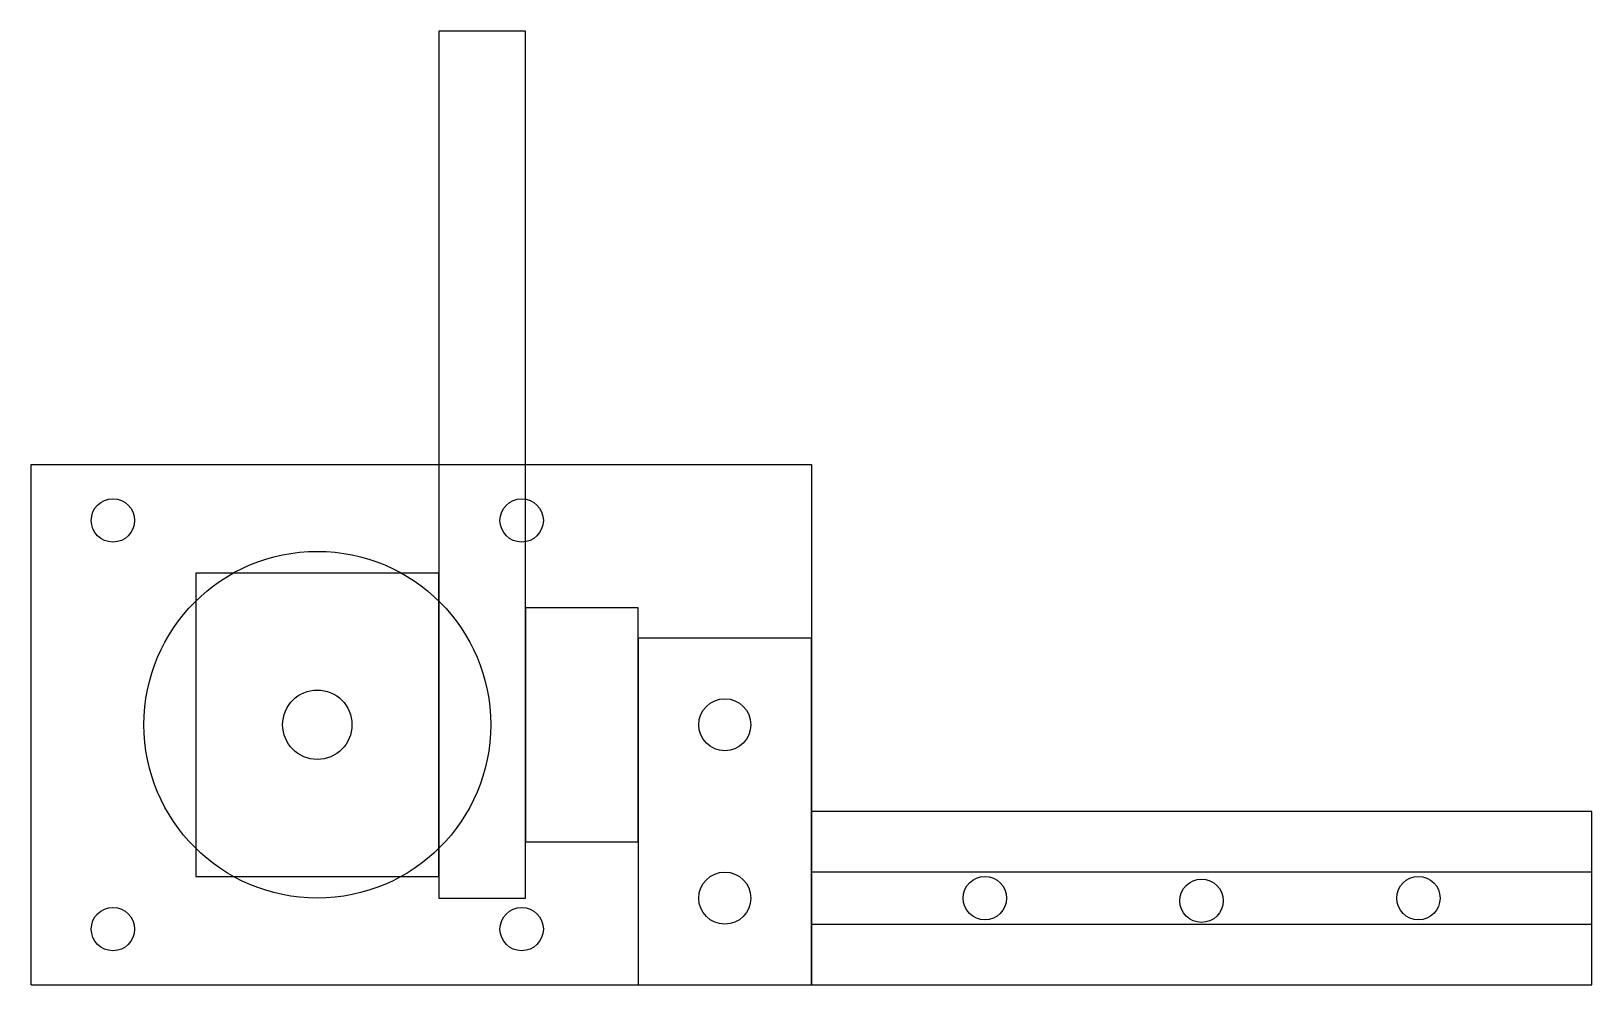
# Model space of a CAD drawing. Header units: millimetres. Extents: x 50 to 230, y 50 to 160.
import ezdxf

# ---------------------------------------------------------------- set-up
doc = ezdxf.new("R2010")
doc.units = ezdxf.units.MM

msp = doc.modelspace()

# ---------------------------------------------------------------- linework, layer by layer
for p, q in [((50, 50), (50, 110)), ((50, 110), (140, 110)), ((140, 110), (140, 70)), ((230, 70), (140, 70)), ((230, 50), (230, 70)), ((50, 50), (230, 50))]:
    msp.add_line(p, q)
at = {"color": 251, "true_color": 0x636466}
msp.add_line((97, 80), (97, 97.5), dxfattribs=at)
for points in [[(97, 60), (107, 60), (107, 160), (97, 160)], [(97, 97.5), (69, 97.5), (69, 62.5), (97, 62.5)], [(120, 93.5), (107, 93.5), (107, 66.5), (120, 66.5)], [(120, 50), (140, 50), (140, 90), (120, 90)], [(140, 50), (230, 50), (230, 70), (140, 70)], [(140, 57), (230, 57), (230, 63), (140, 63)]]:
    msp.add_lwpolyline(points, close=True, dxfattribs=at)
for centre, radius in [((59.43, 103.57), 2.5), ((106.57, 103.57), 2.5), ((83, 80), 20), ((130, 80), 3), ((130, 60), 3), ((59.43, 56.43), 2.5), ((106.57, 56.43), 2.5)]:
    msp.add_circle(centre, radius)
msp.add_circle((83, 80), 4, dxfattribs=at)
at = {"color": 0}
for centre in [(160, 60), (184.99, 59.7), (210, 60)]:
    msp.add_circle(centre, 2.5, dxfattribs=at)

doc.saveas('drawing.dxf')
